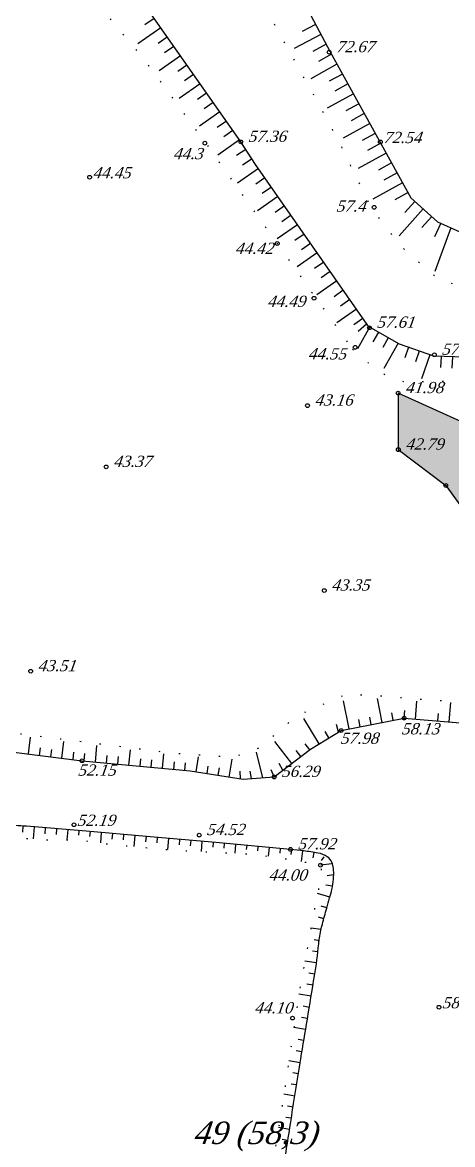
# Model space of a CAD drawing. Header units: millimetres. Extents: x 1400 to 4853, y -623 to 1865.
# Drawn here: x 2978.2 to 3012.6, y 1606.8 to 1696.6 of the extents above; entities that cross this region are included whole.
import ezdxf

# ---------------------------------------------------------------- set-up
doc = ezdxf.new("R2010")
doc.units = ezdxf.units.MM
doc.linetypes.add('ADOT1', pattern=[1.6, 0.1, -1.5])
for name, color, linetype in [('01_Горизонт_44', 7, 'Continuous'), ('01_Горизонт_58', 7, 'Continuous'), ('Скважины', 7, 'Continuous')]:
    doc.layers.add(name, color=color, linetype=linetype)
doc.styles.add('universw', font='timesi.ttf', dxfattribs={"oblique": 10})

msp = doc.modelspace()

# ---------------------------------------------------------------- hatches: boundary and pattern name
at = {"linetype": 'Continuous', "lineweight": 50}
msp.add_hatch(color=4, dxfattribs=at).paths.add_polyline_path([(3008.2543, 1666.9347), (3008.2723, 1662.4107), (3012.0793, 1659.5427), (3015.6073, 1654.6827), (3021.5683, 1657.4997), (3017.1733, 1662.8937)])

# ---------------------------------------------------------------- linework, layer by layer
at = {"color": 3, "linetype": 'Continuous'}
msp.add_lwpolyline([(3008.2543, 1666.9347), (3008.2723, 1662.4107), (3012.0793, 1659.5427), (3015.6073, 1654.6827), (3021.5683, 1657.4997), (3017.1733, 1662.8937), (3008.2543, 1666.9347)], dxfattribs=at)
at = {"layer": '01_Горизонт_44', "color": 0, "linetype": 'Continuous'}
for p, q in [((2988.7066, 1696.9447), (2987.9703, 1696.4272)), ((2989.2326, 1696.1963), (2987.3919, 1694.9025)), ((2989.7587, 1695.4479), (2989.0223, 1694.9304)), ((2990.2847, 1694.6995), (2989.5484, 1694.182)), ((2990.8107, 1693.9511), (2989.0967, 1692.7464)), ((2991.3367, 1693.2027), (2990.6004, 1692.6852)), ((2991.8628, 1692.4543), (2991.1264, 1691.9368)), ((2992.3888, 1691.7059), (2990.72, 1690.533)), ((2992.9148, 1690.9575), (2992.1785, 1690.44)), ((2993.4408, 1690.2091), (2992.7045, 1689.6916)), ((2993.9669, 1689.4607), (2992.3433, 1688.3196)), ((2994.4929, 1688.7123), (2993.7566, 1688.1948)), ((2995.0189, 1687.9639), (2994.2826, 1687.4464)), ((2995.5449, 1687.2155), (2993.8068, 1685.9938)), ((2996.0499, 1686.4529), (2995.2958, 1685.9617)), ((2997.0587, 1684.9268), (2995.3865, 1683.7602)), ((2996.5492, 1685.6864), (2995.7951, 1685.1952)), ((2997.5821, 1684.1766), (2996.844, 1683.6616)), ((2998.1055, 1683.4263), (2997.3674, 1682.9114)), ((2998.6289, 1682.6761), (2996.9767, 1681.5235)), ((2999.1523, 1681.9258), (2998.4141, 1681.4109)), ((3000.199, 1680.4253), (2998.5669, 1679.2867)), ((2999.6756, 1681.1756), (2998.9375, 1680.6606)), ((3000.7224, 1679.6751), (2999.9843, 1679.1602)), ((3001.2458, 1678.9249), (3000.5077, 1678.4099)), ((3001.7692, 1678.1746), (3000.1571, 1677.05)), ((3002.2926, 1677.4244), (3001.5545, 1676.9094)), ((3003.3394, 1675.9239), (3001.7473, 1674.8133)), ((3002.816, 1676.6741), (3002.0778, 1676.1592)), ((3003.8627, 1675.1736), (3003.1246, 1674.6587)), ((3004.3861, 1674.4234), (3003.648, 1673.9085)), ((3004.9095, 1673.6731), (3003.3376, 1672.5765)), ((3005.4329, 1672.9229), (3004.6948, 1672.408)), ((3005.9865, 1672.2332), (3004.9968, 1670.4759)), ((3005.7143, 1672.4706), (3005.0658, 1671.8761))]:
    msp.add_line(p, q, dxfattribs=at)
at = {"layer": '01_Горизонт_44', "linetype": 'Continuous'}
for p, q in [((3006.6716, 1671.8176), (3006.2299, 1671.0335)), ((3007.4617, 1671.3727), (3007.02, 1670.5885)), ((3008.2517, 1670.9277), (3007.1183, 1668.9151)), ((3009.097, 1670.6047), (3008.7999, 1669.7552)), ((3009.953, 1670.3054), (3009.6559, 1669.4558)), ((3010.8089, 1670.006), (3010.1372, 1668.0853)), ((3011.6977, 1669.8808), (3011.665, 1668.9814)), ((3012.6039, 1669.8479), (3012.5712, 1668.9485)), ((3004.3307, 1640.0412), (3003.8851, 1642.2852)), ((3006.9802, 1640.5673), (3006.5995, 1642.4843)), ((3009.6438, 1640.8372), (3009.7678, 1642.2761)), ((3012.335, 1640.6052), (3012.4699, 1642.1692)), ((3001.937, 1638.8552), (3000.7103, 1640.8848)), ((3005.2138, 1640.2166), (3005.097, 1640.8051)), ((3006.097, 1640.392), (3005.9801, 1640.9805)), ((3007.8633, 1640.7427), (3007.7465, 1641.3312)), ((3008.7467, 1640.9146), (3008.7982, 1641.5124)), ((3011.4379, 1640.6826), (3011.4895, 1641.2803)), ((3003.4782, 1639.7867), (3003.315, 1640.3891)), ((2978.6326, 1638.0441), (2978.8019, 1639.3774)), ((2981.3123, 1637.7038), (2981.4821, 1639.0406)), ((2999.7428, 1637.2857), (2998.387, 1639.0529)), ((3002.7076, 1639.3209), (3002.3972, 1639.8344)), ((2979.5259, 1637.9307), (2979.6014, 1638.5259)), ((2980.4191, 1637.8172), (2980.4947, 1638.4125)), ((2982.2056, 1637.5904), (2982.2811, 1638.1856)), ((2983.0994, 1637.4826), (2983.1556, 1638.0799)), ((2983.9959, 1637.3982), (2984.1196, 1638.7127)), ((2986.6852, 1637.1451), (2986.8019, 1638.3845)), ((2997.4126, 1636.1335), (2996.8993, 1638.1866)), ((3000.4572, 1637.8338), (3000.092, 1638.3098)), ((3001.1716, 1638.3819), (3000.8063, 1638.8579)), ((2984.8923, 1637.3138), (2984.9485, 1637.9112)), ((2985.7888, 1637.2294), (2985.845, 1637.8268)), ((2987.5817, 1637.0607), (2987.6379, 1637.6581)), ((2988.4781, 1636.9763), (2988.5343, 1637.5737)), ((2989.3746, 1636.892), (2989.4841, 1638.0563)), ((2990.271, 1636.8076), (2990.3272, 1637.405)), ((2991.1675, 1636.7232), (2991.2237, 1637.3206)), ((2992.0603, 1636.61), (2992.2493, 1637.8156)), ((2994.7289, 1636.1917), (2994.9525, 1637.6179)), ((2999.0284, 1636.7376), (2998.7356, 1637.2692)), ((2992.9498, 1636.4706), (2993.0428, 1637.0634)), ((2993.8394, 1636.3312), (2993.9323, 1636.9239)), ((2995.6185, 1636.0523), (2995.5945, 1636.6634)), ((2996.5145, 1636.0686), (2996.4035, 1636.6622)), ((2998.3107, 1636.1985), (2998.0845, 1636.7837)), ((2979.0868, 1632.1975), (2979.0064, 1631.2382)), ((2981.7774, 1631.9721), (2981.71, 1631.1682)), ((2984.4679, 1631.7467), (2984.3985, 1630.918)), ((2987.1585, 1631.5214), (2987.0836, 1630.6273)), ((2989.8481, 1631.2849), (2989.768, 1630.3959)), ((2992.5372, 1631.0424), (2992.4635, 1630.2249)), ((2995.2263, 1630.8), (2995.1633, 1630.1006)), ((2997.9154, 1630.5576), (2997.8515, 1629.849)), ((3000.5997, 1630.2726), (3000.4876, 1629.4402)), ((3002.9584, 1629.2482), (3002.0327, 1629.1348)), ((3002.7855, 1626.5879), (3001.8066, 1626.8666)), ((3002.0846, 1623.9813), (3001.2672, 1624.0971)), ((3001.7059, 1621.308), (3000.7821, 1621.4389)), ((3001.2887, 1618.6406), (3000.3067, 1618.8034)), ((3000.8472, 1615.9769), (2999.9052, 1616.1331)), ((3000.4075, 1613.313), (2999.503, 1613.4576)), ((2999.9813, 1610.6468), (2999.1016, 1610.7875)), ((2999.5551, 1607.9807), (2998.6839, 1608.12))]:
    msp.add_line(p, q, dxfattribs=at)
at = {"layer": '01_Горизонт_44', "color": 250, "linetype": 'Continuous'}
for p, q in [((2978.1892, 1632.2619), (2978.1667, 1631.7773)), ((2979.9836, 1632.1224), (2979.9442, 1631.6519)), ((2980.8805, 1632.0472), (2980.8432, 1631.6023)), ((2982.6742, 1631.897), (2982.6431, 1631.5261)), ((2983.5711, 1631.8219), (2983.5386, 1631.4339)), ((2985.3648, 1631.6716), (2985.3279, 1631.2311)), ((2986.2616, 1631.5965), (2986.2245, 1631.1527)), ((2988.0554, 1631.4462), (2988.0176, 1630.9959)), ((2988.9517, 1631.3657), (2988.9111, 1630.9151)), ((2990.7445, 1631.2041), (2990.7053, 1630.7691)), ((2991.6408, 1631.1232), (2991.6025, 1630.6978)), ((2993.4336, 1630.9616), (2993.3985, 1630.5725)), ((2994.3299, 1630.8808), (2994.2966, 1630.5114)), ((2996.1227, 1630.7192), (2996.092, 1630.379)), ((2997.019, 1630.6384), (2996.9877, 1630.2912)), ((2998.8118, 1630.4768), (2998.7783, 1630.1057)), ((2999.7078, 1630.3927), (2999.6537, 1629.9915)), ((3001.4917, 1630.1526), (3001.4336, 1629.7214)), ((3002.2963, 1629.8018), (3002.0945, 1629.5007)), ((3003.0678, 1628.3549), (3002.5583, 1628.2925)), ((3002.9905, 1627.462), (3002.4727, 1627.5275)), ((3002.539, 1625.7223), (3002.0825, 1625.8523)), ((3002.3059, 1624.853), (3001.8765, 1624.9679)), ((3001.9584, 1623.0902), (3001.5319, 1623.1506)), ((3001.8322, 1622.1991), (3001.388, 1622.262)), ((3001.5797, 1620.4169), (3001.1001, 1620.4848)), ((3001.4359, 1619.5285), (3000.9494, 1619.6091)), ((3001.1415, 1617.7527), (3000.6572, 1617.833)), ((3000.9944, 1616.8648), (3000.5167, 1616.944)), ((3000.7, 1615.0891), (3000.2357, 1615.166)), ((3000.5529, 1614.2012), (3000.0952, 1614.277)), ((3000.2654, 1612.4243), (2999.8173, 1612.4959)), ((3000.1234, 1611.5356), (2999.6794, 1611.6065)), ((2999.8392, 1609.7581), (2999.4035, 1609.8278)), ((2999.6972, 1608.8694), (2999.2642, 1608.9386)), ((2999.413, 1607.092), (2998.9748, 1607.162))]:
    msp.add_line(p, q, dxfattribs=at)
at = {"layer": '01_Горизонт_44', "color": 0, "linetype": 'ADOT1', "flags": 128}
for points in [[(2973.8823, 1702.677), (2979.6847, 1700.2231), (2984.4036, 1697.8414), (2988.0949, 1693.4022), (2993.1319, 1686.5344), (3004.551, 1670.5064)], [(2946.6962, 1633.9997), (2947.6251, 1633.5944), (2949.2001, 1633.2319), (2951.0702, 1632.9705), (2954.3679, 1632.6232), (2956.5296, 1632.4685), (2959.2516, 1632.2738), (2960.1991, 1632.1504), (2962.1779, 1631.9706), (2966.723, 1631.8436), (2969.822, 1631.741), (2974.6063, 1631.5161), (2980.3715, 1631.152), (2981.44, 1631.1649), (2982.42, 1631.1767), (2983.2227, 1631.0865), (2985.2796, 1630.7917), (2989.1788, 1630.4364), (2991.8337, 1630.2539), (2993.8961, 1630.1589), (2995.7199, 1630.075), (2998.4317, 1629.7875), (3001.5275, 1629.2646), (3002.0253, 1629.176), (3002.0935, 1628.7944), (3002.026, 1627.9409), (3001.4864, 1625.2988), (3000.3321, 1618.9727), (2998.8607, 1609.1854), (2997.889, 1603.3315), (2997.39, 1599.4843), (2997.0083, 1597.3277), (2996.7566, 1596.7109), (2996.4723, 1596.3376), (2995.8308, 1596.1428), (2994.3614, 1595.9646), (2985.0246, 1595.7288), (2976.5563, 1595.6521), (2974.1496, 1595.568), (2972.2303, 1595.3615), (2970.1979, 1594.1312), (2968.6317, 1593.0678), (2967.484, 1592.3987), (2965.5041, 1592.3702), (2962.8521, 1592.5567), (2959.3266, 1592.6687), (2956.8779, 1592.9394), (2954.0391, 1593.1019), (2949.2049, 1593.017), (2945.9632, 1593.017), (2941.3679, 1593.249), (2937.4557, 1593.7815), (2933.554, 1594.1366), (2927.2144, 1594.8205), (2925.1518, 1595.0883), (2924.7192, 1595.3241), (2924.4664, 1596.1283), (2924.0723, 1597.382), (2923.4945, 1598.8392), (2922.4772, 1600.9622), (2921.4942, 1603.0138), (2919.9623, 1605.6444), (2918.7761, 1607.8772), (2916.6222, 1610.9065), (2914.6804, 1613.3115), (2913.2813, 1614.7951), (2912.2956, 1615.8405), (2911.8936, 1616.3445), (2911.6232, 1617.1844), (2911.7099, 1617.9063), (2912.0433, 1619.4047), (2912.2595, 1620.6012), (2913.9079, 1625.0221), (2914.7643, 1627.4328), (2916.0792, 1631.4203), (2916.4666, 1633.3667), (2916.6821, 1636.7366), (2916.7348, 1638.253), (2916.8244, 1639.1556), (2914.035, 1639.652), (2913.8198, 1643.9544)]]:
    msp.add_lwpolyline(points, dxfattribs=at)
at = {"layer": '01_Горизонт_44', "color": 0, "linetype": 'Continuous', "flags": 128}
msp.add_lwpolyline([(3005.9563, 1672.1727), (2996.8379, 1685.2434), (2995.6573, 1687.0557), (2987.9087, 1698.0799), (2986.5802, 1699.4014), (2983.9559, 1700.6765), (2979.8147, 1701.8313), (2973.8863, 1702.6707)], dxfattribs=at)
at = {"layer": '01_Горизонт_44', "linetype": 'Continuous', "flags": 128}
for points in [[(3018.6345, 1640.2031), (3020.5868, 1641.5014), (3021.6929, 1642.9901), (3022.799, 1646.2158), (3022.889, 1651.1803), (3022.9467, 1654.2346), (3023.9271, 1659.5364), (3024.6192, 1664.8958), (3023.874, 1666.7106), (3020.69, 1669.63), (3017.2832, 1669.9023), (3013.6037, 1669.8116), (3011.1053, 1669.9023), (3008.3798, 1670.8555), (3005.8815, 1672.2626)], [(2952.7433, 1641.432), (2963.1793, 1639.9167), (2973.862, 1638.6498), (2982.9283, 1637.4987), (2991.5945, 1636.683), (2995.83, 1636.0192), (2998.3273, 1636.1997), (3001.2366, 1638.4318), (3003.6883, 1639.9137), (3008.7343, 1640.9157), (3014.5008, 1640.4185), (3018.6223, 1640.1687)]]:
    msp.add_lwpolyline(points, dxfattribs=at)
at = {"layer": '01_Горизонт_44', "linetype": 'ADOT1', "flags": 128}
for points in [[(3004.6096, 1670.447), (3006.6991, 1668.6314), (3008.6978, 1667.8598), (3013.8308, 1667.9052), (3018.9185, 1667.5875), (3020.7809, 1667.2697), (3022.2799, 1665.5449), (3022.1436, 1661.2782), (3020.8669, 1653.8787), (3019.9957, 1648.2923), (3019.3422, 1644.8824), (3018.2701, 1643.5772), (3016.8249, 1642.5743)], [(3019.088, 1644.3054), (3017.143, 1642.6186), (3011.565, 1642.2886), (3006.6843, 1642.692), (3004.0421, 1642.802), (3000.1154, 1641.0785), (2997.1063, 1638.5117), (2995.0387, 1637.7725), (2990.4516, 1638.0658), (2976.7125, 1639.7901), (2972.1987, 1640.4502), (2963.6302, 1641.1116), (2958.8963, 1641.6617), (2952.5713, 1641.4051)]]:
    msp.add_lwpolyline(points, dxfattribs=at)
at = {"layer": '01_Горизонт_44', "linetype": 'Continuous', "flags": 128}
msp.add_lwpolyline([(2998.9127, 1603.962, 0.0022853), (2999.6263, 1608.4158, -0.0019551), (3000.4569, 1613.6224, -0.0010289), (3000.9854, 1616.8125, 0.0009481), (3001.5595, 1620.2744, 0.0166828), (3001.8929, 1622.8432, -0.0345859), (3002.0982, 1624.0769, -0.0068707), (3002.185, 1624.4201, -0.0018427), (3002.5309, 1625.6937, -0.0048169), (3002.7678, 1626.5224, 0.006028), (3002.9555, 1627.185, 0.0345535), (3002.9979, 1627.4, 0.009267), (3003.0854, 1628.2116, 0.0527258), (3003.0744, 1628.8741, 0.0685083), (3002.9437, 1629.368, 0.14727), (3002.5813, 1629.8089, 0.104624), (3001.8436, 1630.1052, 0.0098964), (3000.6841, 1630.2847, 0.0109814), (2999.6332, 1630.4028), (2993.6362, 1630.9434), (2988.09, 1631.4433), (2983.2555, 1631.8483), (2978.4761, 1632.2486, 0.0093012), (2976.6893, 1632.3649, 0.0025334)], format="xyb", dxfattribs=at)
at = {"layer": '01_Горизонт_44', "color": 7, "linetype": 'Continuous'}
for centre in [(2992.7743, 1686.9537), (2995.6573, 1687.0557), (2983.5356, 1684.2228), (2998.5749, 1678.9191), (3001.5171, 1674.5368), (3005.9563, 1672.1727), (3004.8073, 1670.6037), (3011.1613, 1670.0097), (3008.2543, 1666.9347), (3000.9943, 1665.9357), (3008.2723, 1662.4107), (2984.8633, 1661.0277), (3012.0793, 1659.5427), (3002.3413, 1651.1247), (2978.8123, 1644.6687), (3008.7343, 1640.9157), (3003.6883, 1639.9137), (2982.9283, 1637.4987), (2998.3273, 1636.1997), (2982.2848, 1632.3705), (2992.3183, 1631.5467), (2999.6332, 1630.4028), (3002.0327, 1629.1348), (2999.7974, 1616.8922)]:
    msp.add_circle(centre, 0.15, dxfattribs=at)
at = {"layer": '01_Горизонт_58', "color": 0, "linetype": 'Continuous'}
for p, q in [((3002.0643, 1695.6666), (2999.9147, 1694.5269)), ((3001.6406, 1696.4657), (3000.5804, 1695.9036)), ((3002.488, 1694.8674), (3001.4278, 1694.3053)), ((3002.9152, 1694.0702), (3001.8654, 1693.4889)), ((3003.3533, 1693.2788), (3001.2558, 1692.1174)), ((3003.7915, 1692.4875), (3002.7417, 1691.9062)), ((3004.2296, 1691.6962), (3003.1798, 1691.1149)), ((3004.6678, 1690.9049), (3002.569, 1689.7428)), ((3005.1059, 1690.1136), (3004.0561, 1689.5323)), ((3005.5441, 1689.3222), (3004.4943, 1688.741)), ((3005.9822, 1688.5309), (3003.85, 1687.3503)), ((3006.4204, 1687.7396), (3005.3706, 1687.1583)), ((3006.8585, 1686.9483), (3005.8087, 1686.367)), ((3007.2967, 1686.1569), (3005.0491, 1684.9125)), ((3007.7348, 1685.3656), (3006.685, 1684.7843)), ((3008.173, 1684.5743), (3007.1232, 1683.993)), ((3008.6111, 1683.783), (3006.2381, 1682.4691)), ((3009.0493, 1682.9916), (3007.9995, 1682.4104)), ((3009.6021, 1682.2916), (3008.8006, 1681.3985)), ((3010.2753, 1681.6875), (3008.3476, 1679.5393)), ((3010.9485, 1681.0834), (3010.147, 1680.1903)), ((3011.6669, 1680.5488), (3011.1758, 1679.4539)), ((3012.4922, 1680.1786), (3011.1924, 1676.6767))]:
    msp.add_line(p, q, dxfattribs=at)
at = {"layer": '01_Горизонт_58', "color": 0, "linetype": 'ADOT1', "flags": 128}
msp.add_lwpolyline([(3016.3038, 1588.8576), (3016.7209, 1591.913), (3018.0834, 1597.4128), (3019.6981, 1603.2652), (3020.3098, 1605.3485), (3022.8759, 1613.9555), (3024.7229, 1619.5617), (3025.8595, 1626.8), (3027.2858, 1633.8589), (3028.8486, 1640.7425), (3032.1966, 1651.0716), (3033.3332, 1655.6843), (3034.1147, 1660.0841), (3034.2567, 1663.5614), (3033.1214, 1667.0736), (3031.9848, 1669.8412), (3032.411, 1671.3314), (3033.4056, 1672.7507), (3035.1815, 1674.241), (3035.6788, 1676.0861), (3034.258, 1677.4344), (3032.1979, 1677.8602), (3029.7116, 1677.5763), (3023.6023, 1677.2924), (3022.1105, 1676.8667), (3016.9957, 1675.8732), (3014.1369, 1675.1751), (3011.4374, 1676.0976), (3008.4538, 1678.7233), (3006.1096, 1681.7748), (3003.6232, 1686.8842), (3001.9893, 1689.9357), (2996.697, 1699.4449), (2994.921, 1702.3544), (2995.4181, 1707.5487)], dxfattribs=at)
at = {"layer": '01_Горизонт_58', "color": 0, "linetype": 'Continuous', "flags": 128}
msp.add_lwpolyline([(2997.2827, 1704.685), (3002.8088, 1694.2623), (3009.2738, 1682.5862), (3011.4216, 1680.6588), (3013.2053, 1679.8588)], dxfattribs=at)
at = {"layer": '01_Горизонт_58', "color": 7, "linetype": 'Continuous'}
for centre in [(3002.7283, 1694.2347), (3006.8346, 1687.0457), (3006.3343, 1681.8147), (3011.5304, 1617.7612)]:
    msp.add_circle(centre, 0.15, dxfattribs=at)

# ---------------------------------------------------------------- texts
at = {"layer": '01_Горизонт_44', "color": 7, "linetype": 'Continuous', "style": 'universw', "oblique": 10}
for s, p in [('57.36', (2996.2573, 1687.0557)), ('44.3', (2990.2602, 1685.6697)), ('44.45', (2983.8041, 1684.1361)), ('44.42', (2995.2238, 1678.0844)), ('44.49', (2997.7927, 1673.8371)), ('57.61', (3006.5563, 1672.1727)), ('44.55', (3001.0628, 1669.636)), ('57.82', (3011.7613, 1670.0097)), ('41.98', (3008.8543, 1666.9347)), ('43.16', (3001.5943, 1665.9357)), ('42.79', (3008.8723, 1662.4107)), ('43.37', (2985.4633, 1661.0277)), ('43.35', (3002.9413, 1651.1247)), ('43.51', (2979.4123, 1644.6687)), ('58.13', (3008.5388, 1639.6098)), ('57.98', (3003.6443, 1638.8538)), ('52.15', (2982.6066, 1636.2992)), ('56.29', (2998.9273, 1636.1997)), ('52.19', (2982.5533, 1632.2838)), ('54.52', (2992.9183, 1631.5467)), ('57.92', (3000.2332, 1630.4028)), ('44.00', (2997.9065, 1627.9044)), ('44.10', (2996.7615, 1617.2677))]:
    msp.add_text(s, height=0.9, dxfattribs=at).set_placement(p)
at = {"layer": '01_Горизонт_58', "color": 7, "linetype": 'Continuous', "style": 'universw', "oblique": 10}
for s, p in [('72.67', (3003.3283, 1694.2347)), ('72.54', (3007.1031, 1686.959)), ('57.4', (3003.3115, 1681.4686)), ('58.28', (3011.7989, 1617.6745))]:
    msp.add_text(s, height=0.9, dxfattribs=at).set_placement(p)
at = {"layer": 'Скважины', "color": 7, "style": 'universw', "oblique": 10}
msp.add_text('49 (58,3)', height=1.8, dxfattribs=at).set_placement((2991.8652, 1606.8045))

doc.saveas('drawing.dxf')
